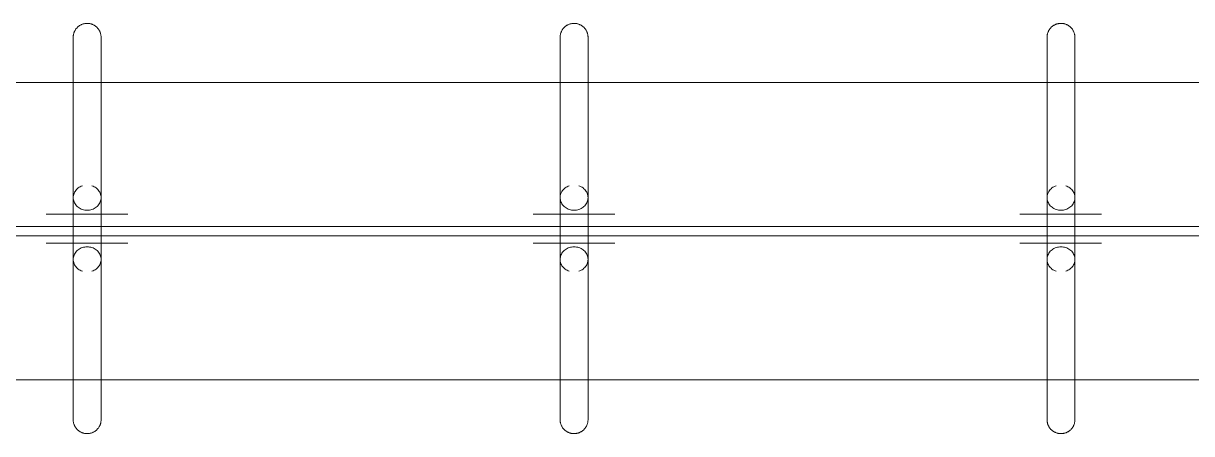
# Model space of a CAD drawing. Header units: inches. Extents: x -1569 to 1282, y -721 to 887.
# Drawn here: x -979.047 to -975.121, y 409.043 to 410.422 of the extents above; entities that cross this region are included whole.
import ezdxf

# ---------------------------------------------------------------- set-up
doc = ezdxf.new("R2010")
doc.units = ezdxf.units.IN
doc.header["$MEASUREMENT"] = 0
doc.layers.add('P-SANR-FIXT', color=6, linetype='Continuous', lineweight=13)

# ---------------------------------------------------------------- blocks, each defined once
blk = doc.blocks.new('Accessory_Shower_Bobrick_Vinyl-Shower-Curtain - 70 Wide-7268769-FIRST FLOOR POWER _ SIGNAL')
at = {"layer": 'P-SANR-FIXT', "lineweight": 9}
for p, q in [((-2.5009, 0.6081), (-2.5009, 0.1128)), ((-2.4071, 0.1128), (-2.4071, 0.6081)), ((-0.8645, 0.6081), (-0.8645, 0.1128)), ((-0.7708, 0.1128), (-0.7708, 0.6081)), ((0.7718, 0.6081), (0.7718, 0.1128)), ((0.8656, 0.1128), (0.8656, 0.6081)), ((-2.5918, 0.0575), (-2.3173, 0.0575)), ((-2.3173, 0.0575), (-2.5918, 0.0575)), ((-2.5258, 0.0575), (-2.3833, 0.0575)), ((-2.3833, 0.0575), (-2.5258, 0.0575)), ((-0.9554, 0.0575), (-0.6809, 0.0575)), ((-0.6809, 0.0575), (-0.9554, 0.0575)), ((-0.8894, 0.0575), (-0.7469, 0.0575)), ((-0.7469, 0.0575), (-0.8894, 0.0575)), ((0.6809, 0.0575), (0.9554, 0.0575)), ((0.9554, 0.0575), (0.6809, 0.0575)), ((0.7469, 0.0575), (0.8894, 0.0575)), ((0.8894, 0.0575), (0.7469, 0.0575)), ((-12, 0.0156), (12, 0.0156)), ((12, -0.0156), (-12, -0.0156)), ((-2.5918, -0.0402), (-2.3173, -0.0402)), ((-2.3173, -0.0402), (-2.5918, -0.0402)), ((-2.5258, -0.0402), (-2.3833, -0.0402)), ((-2.3833, -0.0402), (-2.5258, -0.0402)), ((-0.9554, -0.0402), (-0.6809, -0.0402)), ((-0.6809, -0.0402), (-0.9554, -0.0402)), ((-0.8894, -0.0402), (-0.7469, -0.0402)), ((-0.7469, -0.0402), (-0.8894, -0.0402)), ((0.6809, -0.0402), (0.9554, -0.0402)), ((0.9554, -0.0402), (0.6809, -0.0402)), ((0.7469, -0.0402), (0.8894, -0.0402)), ((0.8894, -0.0402), (0.7469, -0.0402)), ((-2.5009, -0.0947), (-2.5009, -0.59)), ((-2.4071, -0.59), (-2.4071, -0.0947)), ((-0.8645, -0.0947), (-0.8645, -0.59)), ((-0.7708, -0.59), (-0.7708, -0.0947)), ((0.7718, -0.0947), (0.7718, -0.59)), ((0.8656, -0.59), (0.8656, -0.0947))]:
    blk.add_line(p, q, dxfattribs=at)
at = {"layer": 'P-SANR-FIXT', "lineweight": 9, "flags": 128}
for points in [[(-2.5009, 0.6516), (-2.5008, 0.6535), (-2.5007, 0.6553), (-2.5005, 0.6572), (-2.5003, 0.659), (-2.4999, 0.6609), (-2.4995, 0.6627), (-2.4991, 0.6645), (-2.4985, 0.6663), (-2.4979, 0.6681), (-2.4972, 0.6698), (-2.4964, 0.6715), (-2.4956, 0.6732), (-2.4947, 0.6749), (-2.4937, 0.6765), (-2.4927, 0.678), (-2.4916, 0.6796), (-2.4905, 0.6811), (-2.4892, 0.6825), (-2.488, 0.6839), (-2.4867, 0.6852), (-2.4853, 0.6865), (-2.4839, 0.6877), (-2.4824, 0.6889), (-2.4809, 0.69), (-2.4793, 0.691), (-2.4777, 0.692), (-2.4761, 0.6929), (-2.4744, 0.6938), (-2.4727, 0.6946), (-2.471, 0.6953), (-2.4692, 0.6959), (-2.4674, 0.6965), (-2.4656, 0.697), (-2.4638, 0.6974), (-2.462, 0.6978), (-2.4601, 0.6981), (-2.4583, 0.6983), (-2.4564, 0.6984), (-2.4545, 0.6984), (-2.454, 0.6985)], [(-2.454, 0.6985), (-2.4521, 0.6984), (-2.4503, 0.6983), (-2.4484, 0.6981), (-2.4465, 0.6979), (-2.4447, 0.6975), (-2.4429, 0.6971), (-2.441, 0.6966), (-2.4393, 0.6961), (-2.4375, 0.6954), (-2.4357, 0.6948), (-2.434, 0.694), (-2.4324, 0.6932), (-2.4307, 0.6923), (-2.4291, 0.6913), (-2.4275, 0.6903), (-2.426, 0.6892), (-2.4245, 0.688), (-2.4231, 0.6868), (-2.4217, 0.6856), (-2.4204, 0.6842), (-2.4191, 0.6829), (-2.4179, 0.6814), (-2.4167, 0.68), (-2.4156, 0.6785), (-2.4146, 0.6769), (-2.4136, 0.6753), (-2.4127, 0.6737), (-2.4118, 0.672), (-2.411, 0.6703), (-2.4103, 0.6686), (-2.4097, 0.6668), (-2.4091, 0.665), (-2.4086, 0.6632), (-2.4082, 0.6614), (-2.4078, 0.6595), (-2.4075, 0.6577), (-2.4073, 0.6558), (-2.4072, 0.654), (-2.4071, 0.6521), (-2.4071, 0.6516)], [(-0.8645, 0.6516), (-0.8645, 0.6535), (-0.8644, 0.6553), (-0.8642, 0.6572), (-0.8639, 0.659), (-0.8636, 0.6609), (-0.8632, 0.6627), (-0.8627, 0.6645), (-0.8621, 0.6663), (-0.8615, 0.6681), (-0.8608, 0.6698), (-0.8601, 0.6715), (-0.8592, 0.6732), (-0.8583, 0.6749), (-0.8574, 0.6765), (-0.8563, 0.678), (-0.8552, 0.6796), (-0.8541, 0.6811), (-0.8529, 0.6825), (-0.8516, 0.6839), (-0.8503, 0.6852), (-0.8489, 0.6865), (-0.8475, 0.6877), (-0.846, 0.6889), (-0.8445, 0.69), (-0.843, 0.691), (-0.8414, 0.692), (-0.8397, 0.6929), (-0.8381, 0.6938), (-0.8364, 0.6946), (-0.8346, 0.6953), (-0.8329, 0.6959), (-0.8311, 0.6965), (-0.8293, 0.697), (-0.8274, 0.6974), (-0.8256, 0.6978), (-0.8238, 0.6981), (-0.8219, 0.6983), (-0.82, 0.6984), (-0.8181, 0.6984), (-0.8176, 0.6985)], [(-0.8176, 0.6985), (-0.8158, 0.6984), (-0.8139, 0.6983), (-0.812, 0.6981), (-0.8102, 0.6979), (-0.8083, 0.6975), (-0.8065, 0.6971), (-0.8047, 0.6966), (-0.8029, 0.6961), (-0.8011, 0.6954), (-0.7994, 0.6948), (-0.7977, 0.694), (-0.796, 0.6932), (-0.7943, 0.6923), (-0.7927, 0.6913), (-0.7912, 0.6903), (-0.7896, 0.6892), (-0.7882, 0.688), (-0.7867, 0.6868), (-0.7853, 0.6856), (-0.784, 0.6842), (-0.7827, 0.6829), (-0.7815, 0.6814), (-0.7803, 0.68), (-0.7792, 0.6785), (-0.7782, 0.6769), (-0.7772, 0.6753), (-0.7763, 0.6737), (-0.7754, 0.672), (-0.7747, 0.6703), (-0.774, 0.6686), (-0.7733, 0.6668), (-0.7727, 0.665), (-0.7722, 0.6632), (-0.7718, 0.6614), (-0.7714, 0.6595), (-0.7712, 0.6577), (-0.771, 0.6558), (-0.7708, 0.654), (-0.7708, 0.6521), (-0.7708, 0.6516)], [(0.7718, 0.6516), (0.7719, 0.6535), (0.772, 0.6553), (0.7722, 0.6572), (0.7724, 0.659), (0.7728, 0.6609), (0.7732, 0.6627), (0.7737, 0.6645), (0.7742, 0.6663), (0.7749, 0.6681), (0.7755, 0.6698), (0.7763, 0.6715), (0.7771, 0.6732), (0.778, 0.6749), (0.779, 0.6765), (0.78, 0.678), (0.7811, 0.6796), (0.7823, 0.6811), (0.7835, 0.6825), (0.7847, 0.6839), (0.7861, 0.6852), (0.7874, 0.6865), (0.7889, 0.6877), (0.7903, 0.6889), (0.7918, 0.69), (0.7934, 0.691), (0.795, 0.692), (0.7966, 0.6929), (0.7983, 0.6938), (0.8, 0.6946), (0.8017, 0.6953), (0.8035, 0.6959), (0.8053, 0.6965), (0.8071, 0.697), (0.8089, 0.6974), (0.8108, 0.6978), (0.8126, 0.6981), (0.8145, 0.6983), (0.8163, 0.6984), (0.8182, 0.6984), (0.8187, 0.6985)], [(0.8187, 0.6985), (0.8206, 0.6984), (0.8225, 0.6983), (0.8243, 0.6981), (0.8262, 0.6979), (0.828, 0.6975), (0.8299, 0.6971), (0.8317, 0.6966), (0.8335, 0.6961), (0.8352, 0.6954), (0.837, 0.6948), (0.8387, 0.694), (0.8404, 0.6932), (0.842, 0.6923), (0.8436, 0.6913), (0.8452, 0.6903), (0.8467, 0.6892), (0.8482, 0.688), (0.8496, 0.6868), (0.851, 0.6856), (0.8523, 0.6842), (0.8536, 0.6829), (0.8549, 0.6814), (0.856, 0.68), (0.8571, 0.6785), (0.8582, 0.6769), (0.8591, 0.6753), (0.8601, 0.6737), (0.8609, 0.672), (0.8617, 0.6703), (0.8624, 0.6686), (0.8631, 0.6668), (0.8636, 0.665), (0.8641, 0.6632), (0.8646, 0.6614), (0.8649, 0.6595), (0.8652, 0.6577), (0.8654, 0.6558), (0.8655, 0.654), (0.8656, 0.6521), (0.8656, 0.6516)], [(-2.5009, 0.6516), (-2.5009, 0.6511), (-2.5009, 0.6495), (-2.5009, 0.647), (-2.5009, 0.6434), (-2.5009, 0.6388), (-2.5009, 0.6332), (-2.5009, 0.6266), (-2.5009, 0.619), (-2.5009, 0.6104), (-2.5009, 0.6009), (-2.5009, 0.5904), (-2.5009, 0.579), (-2.5009, 0.5666), (-2.5009, 0.5534), (-2.5009, 0.5393), (-2.5009, 0.5244), (-2.5009, 0.5087), (-2.5009, 0.4921), (-2.5009, 0.4748), (-2.5009, 0.4567), (-2.5009, 0.4379), (-2.5009, 0.4184), (-2.5009, 0.3983), (-2.5009, 0.3775), (-2.5009, 0.3562), (-2.5009, 0.3343), (-2.5009, 0.3119), (-2.5009, 0.289), (-2.5009, 0.2656), (-2.5009, 0.2419), (-2.5009, 0.2177), (-2.5009, 0.1933), (-2.5009, 0.1685), (-2.5009, 0.1435), (-2.5009, 0.1182), (-2.5009, 0.0928), (-2.5009, 0.0673), (-2.5009, 0.0417), (-2.5009, 0.016), (-2.5009, -0.0097), (-2.5009, -0.0354), (-2.5009, -0.061), (-2.5009, -0.0865), (-2.5009, -0.1118), (-2.5009, -0.1369), (-2.5009, -0.1619), (-2.5009, -0.1865), (-2.5009, -0.2108), (-2.5009, -0.2348), (-2.5009, -0.2584), (-2.5009, -0.2815), (-2.5009, -0.3042), (-2.5009, -0.3264), (-2.5009, -0.348), (-2.5009, -0.3691), (-2.5009, -0.3896), (-2.5009, -0.4094), (-2.5009, -0.4286), (-2.5009, -0.447), (-2.5009, -0.4648), (-2.5009, -0.4817), (-2.5009, -0.4979), (-2.5009, -0.5133), (-2.5009, -0.5279), (-2.5009, -0.5415), (-2.5009, -0.5544), (-2.5009, -0.5663), (-2.5009, -0.5772), (-2.5009, -0.5873), (-2.5009, -0.5964), (-2.5009, -0.6045), (-2.5009, -0.6116), (-2.5009, -0.6178), (-2.5009, -0.6229), (-2.5009, -0.6271), (-2.5009, -0.6302), (-2.5009, -0.6323), (-2.5009, -0.6334), (-2.5009, -0.6335)], [(-2.5009, 0.6081), (-2.5009, 0.6169), (-2.5009, 0.6248), (-2.5009, 0.6316), (-2.5009, 0.6375), (-2.5009, 0.6423), (-2.5009, 0.6462), (-2.5009, 0.649), (-2.5009, 0.6508), (-2.5009, 0.6515)], [(-2.4071, -0.6335), (-2.4071, -0.633), (-2.4071, -0.6314), (-2.4071, -0.6289), (-2.4071, -0.6253), (-2.4071, -0.6207), (-2.4071, -0.6151), (-2.4071, -0.6085), (-2.4071, -0.6009), (-2.4071, -0.5923), (-2.4071, -0.5828), (-2.4071, -0.5723), (-2.4071, -0.5609), (-2.4071, -0.5486), (-2.4071, -0.5354), (-2.4071, -0.5213), (-2.4071, -0.5063), (-2.4071, -0.4906), (-2.4071, -0.474), (-2.4071, -0.4567), (-2.4071, -0.4386), (-2.4071, -0.4198), (-2.4071, -0.4004), (-2.4071, -0.3802), (-2.4071, -0.3595), (-2.4071, -0.3381), (-2.4071, -0.3162), (-2.4071, -0.2938), (-2.4071, -0.2709), (-2.4071, -0.2476), (-2.4071, -0.2238), (-2.4071, -0.1997), (-2.4071, -0.1752), (-2.4071, -0.1504), (-2.4071, -0.1254), (-2.4071, -0.1002), (-2.4071, -0.0748), (-2.4071, -0.0492), (-2.4071, -0.0236), (-2.4071, 0.0021), (-2.4071, 0.0278), (-2.4071, 0.0535), (-2.4071, 0.0791), (-2.4071, 0.1046), (-2.4071, 0.1299), (-2.4071, 0.155), (-2.4071, 0.1799), (-2.4071, 0.2046), (-2.4071, 0.2289), (-2.4071, 0.2529), (-2.4071, 0.2764), (-2.4071, 0.2996), (-2.4071, 0.3223), (-2.4071, 0.3444), (-2.4071, 0.3661), (-2.4071, 0.3872), (-2.4071, 0.4076), (-2.4071, 0.4275), (-2.4071, 0.4466), (-2.4071, 0.4651), (-2.4071, 0.4828), (-2.4071, 0.4998), (-2.4071, 0.516), (-2.4071, 0.5314), (-2.4071, 0.5459), (-2.4071, 0.5596), (-2.4071, 0.5724), (-2.4071, 0.5843), (-2.4071, 0.5953), (-2.4071, 0.6054), (-2.4071, 0.6145), (-2.4071, 0.6226), (-2.4071, 0.6297), (-2.4071, 0.6359), (-2.4071, 0.641), (-2.4071, 0.6451), (-2.4071, 0.6483), (-2.4071, 0.6504), (-2.4071, 0.6514), (-2.4071, 0.6516)], [(-2.4071, 0.6516), (-2.4071, 0.6511), (-2.4071, 0.6495), (-2.4071, 0.647), (-2.4071, 0.6434), (-2.4071, 0.6388), (-2.4071, 0.6332), (-2.4071, 0.6266), (-2.4071, 0.619), (-2.4071, 0.6104), (-2.4071, 0.6081)], [(-0.8645, 0.6516), (-0.8645, 0.6511), (-0.8645, 0.6495), (-0.8645, 0.647), (-0.8645, 0.6434), (-0.8645, 0.6388), (-0.8645, 0.6332), (-0.8645, 0.6266), (-0.8645, 0.619), (-0.8645, 0.6104), (-0.8645, 0.6009), (-0.8645, 0.5904), (-0.8645, 0.579), (-0.8645, 0.5666), (-0.8645, 0.5534), (-0.8645, 0.5393), (-0.8645, 0.5244), (-0.8645, 0.5087), (-0.8645, 0.4921), (-0.8645, 0.4748), (-0.8645, 0.4567), (-0.8645, 0.4379), (-0.8645, 0.4184), (-0.8645, 0.3983), (-0.8645, 0.3775), (-0.8645, 0.3562), (-0.8645, 0.3343), (-0.8645, 0.3119), (-0.8645, 0.289), (-0.8645, 0.2656), (-0.8645, 0.2419), (-0.8645, 0.2177), (-0.8645, 0.1933), (-0.8645, 0.1685), (-0.8645, 0.1435), (-0.8645, 0.1182), (-0.8645, 0.0928), (-0.8645, 0.0673), (-0.8645, 0.0417), (-0.8645, 0.016), (-0.8645, -0.0097), (-0.8645, -0.0354), (-0.8645, -0.061), (-0.8645, -0.0865), (-0.8645, -0.1118), (-0.8645, -0.1369), (-0.8645, -0.1619), (-0.8645, -0.1865), (-0.8645, -0.2108), (-0.8645, -0.2348), (-0.8645, -0.2584), (-0.8645, -0.2815), (-0.8645, -0.3042), (-0.8645, -0.3264), (-0.8645, -0.348), (-0.8645, -0.3691), (-0.8645, -0.3896), (-0.8645, -0.4094), (-0.8645, -0.4286), (-0.8645, -0.447), (-0.8645, -0.4648), (-0.8645, -0.4817), (-0.8645, -0.4979), (-0.8645, -0.5133), (-0.8645, -0.5279), (-0.8645, -0.5415), (-0.8645, -0.5544), (-0.8645, -0.5663), (-0.8645, -0.5772), (-0.8645, -0.5873), (-0.8645, -0.5964), (-0.8645, -0.6045), (-0.8645, -0.6116), (-0.8645, -0.6178), (-0.8645, -0.6229), (-0.8645, -0.6271), (-0.8645, -0.6302), (-0.8645, -0.6323), (-0.8645, -0.6334), (-0.8645, -0.6335)], [(-0.8645, 0.6081), (-0.8645, 0.6169), (-0.8645, 0.6248), (-0.8645, 0.6316), (-0.8645, 0.6375), (-0.8645, 0.6423), (-0.8645, 0.6462), (-0.8645, 0.649), (-0.8645, 0.6508), (-0.8645, 0.6515)], [(-0.7708, -0.6335), (-0.7708, -0.633), (-0.7708, -0.6314), (-0.7708, -0.6289), (-0.7708, -0.6253), (-0.7708, -0.6207), (-0.7708, -0.6151), (-0.7708, -0.6085), (-0.7708, -0.6009), (-0.7708, -0.5923), (-0.7708, -0.5828), (-0.7708, -0.5723), (-0.7708, -0.5609), (-0.7708, -0.5486), (-0.7708, -0.5354), (-0.7708, -0.5213), (-0.7708, -0.5063), (-0.7708, -0.4906), (-0.7708, -0.474), (-0.7708, -0.4567), (-0.7708, -0.4386), (-0.7708, -0.4198), (-0.7708, -0.4004), (-0.7708, -0.3802), (-0.7708, -0.3595), (-0.7708, -0.3381), (-0.7708, -0.3162), (-0.7708, -0.2938), (-0.7708, -0.2709), (-0.7708, -0.2476), (-0.7708, -0.2238), (-0.7708, -0.1997), (-0.7708, -0.1752), (-0.7708, -0.1504), (-0.7708, -0.1254), (-0.7708, -0.1002), (-0.7708, -0.0748), (-0.7708, -0.0492), (-0.7708, -0.0236), (-0.7708, 0.0021), (-0.7708, 0.0278), (-0.7708, 0.0535), (-0.7708, 0.0791), (-0.7708, 0.1046), (-0.7708, 0.1299), (-0.7708, 0.155), (-0.7708, 0.1799), (-0.7708, 0.2046), (-0.7708, 0.2289), (-0.7708, 0.2529), (-0.7708, 0.2764), (-0.7708, 0.2996), (-0.7708, 0.3223), (-0.7708, 0.3444), (-0.7708, 0.3661), (-0.7708, 0.3872), (-0.7708, 0.4076), (-0.7708, 0.4275), (-0.7708, 0.4466), (-0.7708, 0.4651), (-0.7708, 0.4828), (-0.7708, 0.4998), (-0.7708, 0.516), (-0.7708, 0.5314), (-0.7708, 0.5459), (-0.7708, 0.5596), (-0.7708, 0.5724), (-0.7708, 0.5843), (-0.7708, 0.5953), (-0.7708, 0.6054), (-0.7708, 0.6145), (-0.7708, 0.6226), (-0.7708, 0.6297), (-0.7708, 0.6359), (-0.7708, 0.641), (-0.7708, 0.6451), (-0.7708, 0.6483), (-0.7708, 0.6504), (-0.7708, 0.6514), (-0.7708, 0.6516)], [(-0.7708, 0.6516), (-0.7708, 0.6511), (-0.7708, 0.6495), (-0.7708, 0.647), (-0.7708, 0.6434), (-0.7708, 0.6388), (-0.7708, 0.6332), (-0.7708, 0.6266), (-0.7708, 0.619), (-0.7708, 0.6104), (-0.7708, 0.6081)], [(0.7718, 0.6516), (0.7718, 0.6511), (0.7718, 0.6495), (0.7718, 0.647), (0.7718, 0.6434), (0.7718, 0.6388), (0.7718, 0.6332), (0.7718, 0.6266), (0.7718, 0.619), (0.7718, 0.6104), (0.7718, 0.6009), (0.7718, 0.5904), (0.7718, 0.579), (0.7718, 0.5666), (0.7718, 0.5534), (0.7718, 0.5393), (0.7718, 0.5244), (0.7718, 0.5087), (0.7718, 0.4921), (0.7718, 0.4748), (0.7718, 0.4567), (0.7718, 0.4379), (0.7718, 0.4184), (0.7718, 0.3983), (0.7718, 0.3775), (0.7718, 0.3562), (0.7718, 0.3343), (0.7718, 0.3119), (0.7718, 0.289), (0.7718, 0.2656), (0.7718, 0.2419), (0.7718, 0.2177), (0.7718, 0.1933), (0.7718, 0.1685), (0.7718, 0.1435), (0.7718, 0.1182), (0.7718, 0.0928), (0.7718, 0.0673), (0.7718, 0.0417), (0.7718, 0.016), (0.7718, -0.0097), (0.7718, -0.0354), (0.7718, -0.061), (0.7718, -0.0865), (0.7718, -0.1118), (0.7718, -0.1369), (0.7718, -0.1619), (0.7718, -0.1865), (0.7718, -0.2108), (0.7718, -0.2348), (0.7718, -0.2584), (0.7718, -0.2815), (0.7718, -0.3042), (0.7718, -0.3264), (0.7718, -0.348), (0.7718, -0.3691), (0.7718, -0.3896), (0.7718, -0.4094), (0.7718, -0.4286), (0.7718, -0.447), (0.7718, -0.4648), (0.7718, -0.4817), (0.7718, -0.4979), (0.7718, -0.5133), (0.7718, -0.5279), (0.7718, -0.5415), (0.7718, -0.5544), (0.7718, -0.5663), (0.7718, -0.5772), (0.7718, -0.5873), (0.7718, -0.5964), (0.7718, -0.6045), (0.7718, -0.6116), (0.7718, -0.6178), (0.7718, -0.6229), (0.7718, -0.6271), (0.7718, -0.6302), (0.7718, -0.6323), (0.7718, -0.6334), (0.7718, -0.6335)], [(0.7718, 0.6081), (0.7718, 0.6169), (0.7718, 0.6248), (0.7718, 0.6316), (0.7718, 0.6375), (0.7718, 0.6423), (0.7718, 0.6462), (0.7718, 0.649), (0.7718, 0.6508), (0.7718, 0.6515)], [(0.8656, -0.6335), (0.8656, -0.633), (0.8656, -0.6314), (0.8656, -0.6289), (0.8656, -0.6253), (0.8656, -0.6207), (0.8656, -0.6151), (0.8656, -0.6085), (0.8656, -0.6009), (0.8656, -0.5923), (0.8656, -0.5828), (0.8656, -0.5723), (0.8656, -0.5609), (0.8656, -0.5486), (0.8656, -0.5354), (0.8656, -0.5213), (0.8656, -0.5063), (0.8656, -0.4906), (0.8656, -0.474), (0.8656, -0.4567), (0.8656, -0.4386), (0.8656, -0.4198), (0.8656, -0.4004), (0.8656, -0.3802), (0.8656, -0.3595), (0.8656, -0.3381), (0.8656, -0.3162), (0.8656, -0.2938), (0.8656, -0.2709), (0.8656, -0.2476), (0.8656, -0.2238), (0.8656, -0.1997), (0.8656, -0.1752), (0.8656, -0.1504), (0.8656, -0.1254), (0.8656, -0.1002), (0.8656, -0.0748), (0.8656, -0.0492), (0.8656, -0.0236), (0.8656, 0.0021), (0.8656, 0.0278), (0.8656, 0.0535), (0.8656, 0.0791), (0.8656, 0.1046), (0.8656, 0.1299), (0.8656, 0.155), (0.8656, 0.1799), (0.8656, 0.2046), (0.8656, 0.2289), (0.8656, 0.2529), (0.8656, 0.2764), (0.8656, 0.2996), (0.8656, 0.3223), (0.8656, 0.3444), (0.8656, 0.3661), (0.8656, 0.3872), (0.8656, 0.4076), (0.8656, 0.4275), (0.8656, 0.4466), (0.8656, 0.4651), (0.8656, 0.4828), (0.8656, 0.4998), (0.8656, 0.516), (0.8656, 0.5314), (0.8656, 0.5459), (0.8656, 0.5596), (0.8656, 0.5724), (0.8656, 0.5843), (0.8656, 0.5953), (0.8656, 0.6054), (0.8656, 0.6145), (0.8656, 0.6226), (0.8656, 0.6297), (0.8656, 0.6359), (0.8656, 0.641), (0.8656, 0.6451), (0.8656, 0.6483), (0.8656, 0.6504), (0.8656, 0.6514), (0.8656, 0.6516)], [(0.8656, 0.6516), (0.8656, 0.6511), (0.8656, 0.6495), (0.8656, 0.647), (0.8656, 0.6434), (0.8656, 0.6388), (0.8656, 0.6332), (0.8656, 0.6266), (0.8656, 0.619), (0.8656, 0.6104), (0.8656, 0.6081)], [(-2.5009, 0.0133), (-2.5009, 0.0181), (-2.5009, 0.0229), (-2.5009, 0.0276), (-2.5009, 0.0324), (-2.5009, 0.0371), (-2.5009, 0.0417), (-2.5009, 0.0463), (-2.5009, 0.0508), (-2.5009, 0.0553), (-2.5009, 0.0597), (-2.5009, 0.064), (-2.5009, 0.0682), (-2.5009, 0.0723), (-2.5009, 0.0764), (-2.5009, 0.0803), (-2.5009, 0.0841), (-2.5009, 0.0878), (-2.5009, 0.0913), (-2.5009, 0.0948), (-2.5009, 0.0981), (-2.5009, 0.1012), (-2.5009, 0.1042), (-2.5009, 0.1071), (-2.5009, 0.1097), (-2.5009, 0.1123), (-2.5009, 0.1128)], [(-2.4071, 0.1128), (-2.4071, 0.1103), (-2.4071, 0.1076), (-2.4071, 0.1048), (-2.4071, 0.1019), (-2.4071, 0.0987), (-2.4071, 0.0955), (-2.4071, 0.0921), (-2.4071, 0.0886), (-2.4071, 0.0849), (-2.4071, 0.0811), (-2.4071, 0.0772), (-2.4071, 0.0732), (-2.4071, 0.0691), (-2.4071, 0.0649), (-2.4071, 0.0606), (-2.4071, 0.0562), (-2.4071, 0.0518), (-2.4071, 0.0473), (-2.4071, 0.0427), (-2.4071, 0.0381), (-2.4071, 0.0334), (-2.4071, 0.0287), (-2.4071, 0.0239), (-2.4071, 0.0191), (-2.4071, 0.0144)], [(-0.8645, 0.0133), (-0.8645, 0.0181), (-0.8645, 0.0229), (-0.8645, 0.0276), (-0.8645, 0.0324), (-0.8645, 0.0371), (-0.8645, 0.0417), (-0.8645, 0.0463), (-0.8645, 0.0508), (-0.8645, 0.0553), (-0.8645, 0.0597), (-0.8645, 0.064), (-0.8645, 0.0682), (-0.8645, 0.0723), (-0.8645, 0.0764), (-0.8645, 0.0803), (-0.8645, 0.0841), (-0.8645, 0.0878), (-0.8645, 0.0913), (-0.8645, 0.0948), (-0.8645, 0.0981), (-0.8645, 0.1012), (-0.8645, 0.1042), (-0.8645, 0.1071), (-0.8645, 0.1097), (-0.8645, 0.1123), (-0.8645, 0.1128)], [(-0.7708, 0.1128), (-0.7708, 0.1103), (-0.7708, 0.1076), (-0.7708, 0.1048), (-0.7708, 0.1019), (-0.7708, 0.0987), (-0.7708, 0.0955), (-0.7708, 0.0921), (-0.7708, 0.0886), (-0.7708, 0.0849), (-0.7708, 0.0811), (-0.7708, 0.0772), (-0.7708, 0.0732), (-0.7708, 0.0691), (-0.7708, 0.0649), (-0.7708, 0.0606), (-0.7708, 0.0562), (-0.7708, 0.0518), (-0.7708, 0.0473), (-0.7708, 0.0427), (-0.7708, 0.0381), (-0.7708, 0.0334), (-0.7708, 0.0287), (-0.7708, 0.0239), (-0.7708, 0.0191), (-0.7708, 0.0144)], [(0.7718, 0.0133), (0.7718, 0.0181), (0.7718, 0.0229), (0.7718, 0.0276), (0.7718, 0.0324), (0.7718, 0.0371), (0.7718, 0.0417), (0.7718, 0.0463), (0.7718, 0.0508), (0.7718, 0.0553), (0.7718, 0.0597), (0.7718, 0.064), (0.7718, 0.0682), (0.7718, 0.0723), (0.7718, 0.0764), (0.7718, 0.0803), (0.7718, 0.0841), (0.7718, 0.0878), (0.7718, 0.0913), (0.7718, 0.0948), (0.7718, 0.0981), (0.7718, 0.1012), (0.7718, 0.1042), (0.7718, 0.1071), (0.7718, 0.1097), (0.7718, 0.1123), (0.7718, 0.1128)], [(0.8656, 0.1128), (0.8656, 0.1103), (0.8656, 0.1076), (0.8656, 0.1048), (0.8656, 0.1019), (0.8656, 0.0987), (0.8656, 0.0955), (0.8656, 0.0921), (0.8656, 0.0886), (0.8656, 0.0849), (0.8656, 0.0811), (0.8656, 0.0772), (0.8656, 0.0732), (0.8656, 0.0691), (0.8656, 0.0649), (0.8656, 0.0606), (0.8656, 0.0562), (0.8656, 0.0518), (0.8656, 0.0473), (0.8656, 0.0427), (0.8656, 0.0381), (0.8656, 0.0334), (0.8656, 0.0287), (0.8656, 0.0239), (0.8656, 0.0191), (0.8656, 0.0144)], [(-2.5009, -0.0947), (-2.5009, -0.0922), (-2.5009, -0.0896), (-2.5009, -0.0868), (-2.5009, -0.0838), (-2.5009, -0.0807), (-2.5009, -0.0774), (-2.5009, -0.074), (-2.5009, -0.0705), (-2.5009, -0.0668), (-2.5009, -0.063), (-2.5009, -0.0592), (-2.5009, -0.0551), (-2.5009, -0.051), (-2.5009, -0.0468), (-2.5009, -0.0425), (-2.5009, -0.0382), (-2.5009, -0.0337), (-2.5009, -0.0292), (-2.5009, -0.0246), (-2.5009, -0.02), (-2.5009, -0.0153)], [(-2.4071, -0.0143), (-2.4071, -0.019), (-2.4071, -0.0236), (-2.4071, -0.0282), (-2.4071, -0.0328), (-2.4071, -0.0372), (-2.4071, -0.0416), (-2.4071, -0.0459), (-2.4071, -0.0501), (-2.4071, -0.0543), (-2.4071, -0.0583), (-2.4071, -0.0622), (-2.4071, -0.066), (-2.4071, -0.0697), (-2.4071, -0.0733), (-2.4071, -0.0767), (-2.4071, -0.08), (-2.4071, -0.0831), (-2.4071, -0.0861), (-2.4071, -0.089), (-2.4071, -0.0917), (-2.4071, -0.0942), (-2.4071, -0.0947)], [(-0.8645, -0.0947), (-0.8645, -0.0922), (-0.8645, -0.0896), (-0.8645, -0.0868), (-0.8645, -0.0838), (-0.8645, -0.0807), (-0.8645, -0.0774), (-0.8645, -0.074), (-0.8645, -0.0705), (-0.8645, -0.0668), (-0.8645, -0.063), (-0.8645, -0.0592), (-0.8645, -0.0551), (-0.8645, -0.051), (-0.8645, -0.0468), (-0.8645, -0.0425), (-0.8645, -0.0382), (-0.8645, -0.0337), (-0.8645, -0.0292), (-0.8645, -0.0246), (-0.8645, -0.02), (-0.8645, -0.0153)], [(-0.7708, -0.0143), (-0.7708, -0.019), (-0.7708, -0.0236), (-0.7708, -0.0282), (-0.7708, -0.0328), (-0.7708, -0.0372), (-0.7708, -0.0416), (-0.7708, -0.0459), (-0.7708, -0.0501), (-0.7708, -0.0543), (-0.7708, -0.0583), (-0.7708, -0.0622), (-0.7708, -0.066), (-0.7708, -0.0697), (-0.7708, -0.0733), (-0.7708, -0.0767), (-0.7708, -0.08), (-0.7708, -0.0831), (-0.7708, -0.0861), (-0.7708, -0.089), (-0.7708, -0.0917), (-0.7708, -0.0942), (-0.7708, -0.0947)], [(0.7718, -0.0947), (0.7718, -0.0922), (0.7718, -0.0896), (0.7718, -0.0868), (0.7718, -0.0838), (0.7718, -0.0807), (0.7718, -0.0774), (0.7718, -0.074), (0.7718, -0.0705), (0.7718, -0.0668), (0.7718, -0.063), (0.7718, -0.0592), (0.7718, -0.0551), (0.7718, -0.051), (0.7718, -0.0468), (0.7718, -0.0425), (0.7718, -0.0382), (0.7718, -0.0337), (0.7718, -0.0292), (0.7718, -0.0246), (0.7718, -0.02), (0.7718, -0.0153)], [(0.8656, -0.0143), (0.8656, -0.019), (0.8656, -0.0236), (0.8656, -0.0282), (0.8656, -0.0328), (0.8656, -0.0372), (0.8656, -0.0416), (0.8656, -0.0459), (0.8656, -0.0501), (0.8656, -0.0543), (0.8656, -0.0583), (0.8656, -0.0622), (0.8656, -0.066), (0.8656, -0.0697), (0.8656, -0.0733), (0.8656, -0.0767), (0.8656, -0.08), (0.8656, -0.0831), (0.8656, -0.0861), (0.8656, -0.089), (0.8656, -0.0917), (0.8656, -0.0942), (0.8656, -0.0947)], [(-2.5009, -0.6335), (-2.5009, -0.633), (-2.5009, -0.6314), (-2.5009, -0.6289), (-2.5009, -0.6253), (-2.5009, -0.6207), (-2.5009, -0.6151), (-2.5009, -0.6085), (-2.5009, -0.6009), (-2.5009, -0.5923), (-2.5009, -0.59)], [(-2.4071, -0.59), (-2.4071, -0.5988), (-2.4071, -0.6067), (-2.4071, -0.6135), (-2.4071, -0.6194), (-2.4071, -0.6242), (-2.4071, -0.6281), (-2.4071, -0.6309), (-2.4071, -0.6327), (-2.4071, -0.6335)], [(-0.8645, -0.6335), (-0.8645, -0.633), (-0.8645, -0.6314), (-0.8645, -0.6289), (-0.8645, -0.6253), (-0.8645, -0.6207), (-0.8645, -0.6151), (-0.8645, -0.6085), (-0.8645, -0.6009), (-0.8645, -0.5923), (-0.8645, -0.59)], [(-0.7708, -0.59), (-0.7708, -0.5988), (-0.7708, -0.6067), (-0.7708, -0.6135), (-0.7708, -0.6194), (-0.7708, -0.6242), (-0.7708, -0.6281), (-0.7708, -0.6309), (-0.7708, -0.6327), (-0.7708, -0.6335)], [(0.7718, -0.6335), (0.7718, -0.633), (0.7718, -0.6314), (0.7718, -0.6289), (0.7718, -0.6253), (0.7718, -0.6207), (0.7718, -0.6151), (0.7718, -0.6085), (0.7718, -0.6009), (0.7718, -0.5923), (0.7718, -0.59)], [(0.8656, -0.59), (0.8656, -0.5988), (0.8656, -0.6067), (0.8656, -0.6135), (0.8656, -0.6194), (0.8656, -0.6242), (0.8656, -0.6281), (0.8656, -0.6309), (0.8656, -0.6327), (0.8656, -0.6335)], [(-2.454, -0.6804), (-2.4559, -0.6803), (-2.4577, -0.6802), (-2.4596, -0.68), (-2.4615, -0.6798), (-2.4633, -0.6794), (-2.4651, -0.679), (-2.467, -0.6786), (-2.4687, -0.678), (-2.4705, -0.6774), (-2.4723, -0.6767), (-2.474, -0.6759), (-2.4756, -0.6751), (-2.4773, -0.6742), (-2.4789, -0.6732), (-2.4805, -0.6722), (-2.482, -0.6711), (-2.4835, -0.67), (-2.4849, -0.6687), (-2.4863, -0.6675), (-2.4876, -0.6662), (-2.4889, -0.6648), (-2.4901, -0.6634), (-2.4913, -0.6619), (-2.4924, -0.6604), (-2.4934, -0.6588), (-2.4944, -0.6572), (-2.4953, -0.6556), (-2.4962, -0.6539), (-2.497, -0.6522), (-2.4977, -0.6505), (-2.4983, -0.6487), (-2.4989, -0.6469), (-2.4994, -0.6451), (-2.4998, -0.6433), (-2.5002, -0.6415), (-2.5005, -0.6396), (-2.5007, -0.6378), (-2.5008, -0.6359), (-2.5009, -0.634), (-2.5009, -0.6335)], [(-2.4071, -0.6335), (-2.4072, -0.6354), (-2.4073, -0.6372), (-2.4075, -0.6391), (-2.4077, -0.641), (-2.4081, -0.6428), (-2.4085, -0.6446), (-2.409, -0.6465), (-2.4095, -0.6482), (-2.4101, -0.65), (-2.4108, -0.6518), (-2.4116, -0.6535), (-2.4124, -0.6551), (-2.4133, -0.6568), (-2.4143, -0.6584), (-2.4153, -0.66), (-2.4164, -0.6615), (-2.4176, -0.663), (-2.4188, -0.6644), (-2.42, -0.6658), (-2.4213, -0.6671), (-2.4227, -0.6684), (-2.4241, -0.6696), (-2.4256, -0.6708), (-2.4271, -0.6719), (-2.4287, -0.6729), (-2.4303, -0.6739), (-2.4319, -0.6748), (-2.4336, -0.6757), (-2.4353, -0.6765), (-2.437, -0.6772), (-2.4388, -0.6778), (-2.4406, -0.6784), (-2.4424, -0.6789), (-2.4442, -0.6793), (-2.446, -0.6797), (-2.4479, -0.68), (-2.4498, -0.6802), (-2.4516, -0.6803), (-2.4535, -0.6804), (-2.454, -0.6804)], [(-0.8176, -0.6804), (-0.8195, -0.6803), (-0.8214, -0.6802), (-0.8233, -0.68), (-0.8251, -0.6798), (-0.827, -0.6794), (-0.8288, -0.679), (-0.8306, -0.6786), (-0.8324, -0.678), (-0.8342, -0.6774), (-0.8359, -0.6767), (-0.8376, -0.6759), (-0.8393, -0.6751), (-0.8409, -0.6742), (-0.8425, -0.6732), (-0.8441, -0.6722), (-0.8456, -0.6711), (-0.8471, -0.67), (-0.8485, -0.6687), (-0.8499, -0.6675), (-0.8513, -0.6662), (-0.8525, -0.6648), (-0.8538, -0.6634), (-0.8549, -0.6619), (-0.856, -0.6604), (-0.8571, -0.6588), (-0.8581, -0.6572), (-0.859, -0.6556), (-0.8598, -0.6539), (-0.8606, -0.6522), (-0.8613, -0.6505), (-0.862, -0.6487), (-0.8625, -0.6469), (-0.863, -0.6451), (-0.8635, -0.6433), (-0.8638, -0.6415), (-0.8641, -0.6396), (-0.8643, -0.6378), (-0.8645, -0.6359), (-0.8645, -0.634), (-0.8645, -0.6335)], [(-0.7708, -0.6335), (-0.7708, -0.6354), (-0.7709, -0.6372), (-0.7711, -0.6391), (-0.7714, -0.641), (-0.7717, -0.6428), (-0.7721, -0.6446), (-0.7726, -0.6465), (-0.7731, -0.6482), (-0.7738, -0.65), (-0.7745, -0.6518), (-0.7752, -0.6535), (-0.7761, -0.6551), (-0.777, -0.6568), (-0.7779, -0.6584), (-0.779, -0.66), (-0.78, -0.6615), (-0.7812, -0.663), (-0.7824, -0.6644), (-0.7837, -0.6658), (-0.785, -0.6671), (-0.7864, -0.6684), (-0.7878, -0.6696), (-0.7892, -0.6708), (-0.7908, -0.6719), (-0.7923, -0.6729), (-0.7939, -0.6739), (-0.7955, -0.6748), (-0.7972, -0.6757), (-0.7989, -0.6765), (-0.8007, -0.6772), (-0.8024, -0.6778), (-0.8042, -0.6784), (-0.806, -0.6789), (-0.8078, -0.6793), (-0.8097, -0.6797), (-0.8115, -0.68), (-0.8134, -0.6802), (-0.8153, -0.6803), (-0.8171, -0.6804), (-0.8176, -0.6804)], [(0.8187, -0.6804), (0.8168, -0.6803), (0.815, -0.6802), (0.8131, -0.68), (0.8113, -0.6798), (0.8094, -0.6794), (0.8076, -0.679), (0.8058, -0.6786), (0.804, -0.678), (0.8022, -0.6774), (0.8005, -0.6767), (0.7988, -0.6759), (0.7971, -0.6751), (0.7954, -0.6742), (0.7938, -0.6732), (0.7923, -0.6722), (0.7907, -0.6711), (0.7892, -0.67), (0.7878, -0.6687), (0.7864, -0.6675), (0.7851, -0.6662), (0.7838, -0.6648), (0.7826, -0.6634), (0.7814, -0.6619), (0.7803, -0.6604), (0.7793, -0.6588), (0.7783, -0.6572), (0.7774, -0.6556), (0.7765, -0.6539), (0.7757, -0.6522), (0.775, -0.6505), (0.7744, -0.6487), (0.7738, -0.6469), (0.7733, -0.6451), (0.7729, -0.6433), (0.7725, -0.6415), (0.7722, -0.6396), (0.772, -0.6378), (0.7719, -0.6359), (0.7719, -0.634), (0.7718, -0.6335)], [(0.8656, -0.6335), (0.8656, -0.6354), (0.8654, -0.6372), (0.8653, -0.6391), (0.865, -0.641), (0.8647, -0.6428), (0.8643, -0.6446), (0.8638, -0.6465), (0.8632, -0.6482), (0.8626, -0.65), (0.8619, -0.6518), (0.8611, -0.6535), (0.8603, -0.6551), (0.8594, -0.6568), (0.8584, -0.6584), (0.8574, -0.66), (0.8563, -0.6615), (0.8552, -0.663), (0.854, -0.6644), (0.8527, -0.6658), (0.8514, -0.6671), (0.85, -0.6684), (0.8486, -0.6696), (0.8471, -0.6708), (0.8456, -0.6719), (0.8441, -0.6729), (0.8425, -0.6739), (0.8408, -0.6748), (0.8391, -0.6757), (0.8374, -0.6765), (0.8357, -0.6772), (0.8339, -0.6778), (0.8322, -0.6784), (0.8304, -0.6789), (0.8285, -0.6793), (0.8267, -0.6797), (0.8248, -0.68), (0.823, -0.6802), (0.8211, -0.6803), (0.8192, -0.6804), (0.8187, -0.6804)]]:
    blk.add_lwpolyline(points, dxfattribs=at)
at = {"layer": 'P-SANR-FIXT', "lineweight": 9}
for points in [[(-2.454, 0.0706), (-2.4595, 0.0706), (-2.4704, 0.0723), (-2.4848, 0.0798), (-2.4954, 0.0912), (-2.5011, 0.1052), (-2.5011, 0.1202), (-2.4954, 0.1344), (-2.4848, 0.146), (-2.4752, 0.151), (-2.4701, 0.1527)], [(-2.438, 0.1527), (-2.4328, 0.151), (-2.4232, 0.146), (-2.4126, 0.1344), (-2.4069, 0.1203), (-2.4069, 0.1052), (-2.4126, 0.0912), (-2.4232, 0.0798), (-2.4376, 0.0723), (-2.4485, 0.0706), (-2.454, 0.0706)], [(-0.8176, 0.0706), (-0.8231, 0.0706), (-0.834, 0.0723), (-0.8484, 0.0798), (-0.8591, 0.0912), (-0.8647, 0.1052), (-0.8648, 0.1202), (-0.8591, 0.1344), (-0.8484, 0.146), (-0.8388, 0.151), (-0.8337, 0.1527)], [(-0.8016, 0.1527), (-0.7965, 0.151), (-0.7868, 0.146), (-0.7762, 0.1344), (-0.7705, 0.1203), (-0.7705, 0.1052), (-0.7762, 0.0912), (-0.7869, 0.0798), (-0.8013, 0.0723), (-0.8122, 0.0706), (-0.8176, 0.0706)], [(0.8187, 0.0706), (0.8133, 0.0706), (0.8023, 0.0723), (0.788, 0.0798), (0.7773, 0.0912), (0.7716, 0.1052), (0.7716, 0.1202), (0.7773, 0.1344), (0.7879, 0.146), (0.7975, 0.151), (0.8027, 0.1527)], [(0.8348, 0.1527), (0.8399, 0.151), (0.8495, 0.146), (0.8602, 0.1344), (0.8658, 0.1203), (0.8658, 0.1052), (0.8602, 0.0912), (0.8495, 0.0798), (0.8351, 0.0723), (0.8242, 0.0706), (0.8187, 0.0706)], [(-2.454, -0.0525), (-2.4595, -0.0525), (-2.4704, -0.0542), (-2.4848, -0.0617), (-2.4954, -0.0732), (-2.5011, -0.0872), (-2.5011, -0.1022), (-2.4954, -0.1163), (-2.4848, -0.1279), (-2.4752, -0.1329), (-2.4701, -0.1346)], [(-2.438, -0.1346), (-2.4328, -0.1329), (-2.4232, -0.1279), (-2.4126, -0.1163), (-2.4069, -0.1022), (-2.4069, -0.0872), (-2.4126, -0.0732), (-2.4232, -0.0617), (-2.4376, -0.0542), (-2.4485, -0.0525), (-2.454, -0.0525)], [(-0.8176, -0.0525), (-0.8231, -0.0525), (-0.834, -0.0542), (-0.8484, -0.0617), (-0.8591, -0.0732), (-0.8647, -0.0872), (-0.8648, -0.1022), (-0.8591, -0.1163), (-0.8484, -0.1279), (-0.8388, -0.1329), (-0.8337, -0.1346)], [(-0.8016, -0.1346), (-0.7965, -0.1329), (-0.7868, -0.1279), (-0.7762, -0.1163), (-0.7705, -0.1022), (-0.7705, -0.0872), (-0.7762, -0.0732), (-0.7869, -0.0617), (-0.8013, -0.0542), (-0.8122, -0.0525), (-0.8176, -0.0525)], [(0.8187, -0.0525), (0.8133, -0.0525), (0.8023, -0.0542), (0.788, -0.0617), (0.7773, -0.0732), (0.7716, -0.0872), (0.7716, -0.1022), (0.7773, -0.1163), (0.7879, -0.1279), (0.7975, -0.1329), (0.8027, -0.1346)], [(0.8348, -0.1346), (0.8399, -0.1329), (0.8495, -0.1279), (0.8602, -0.1163), (0.8658, -0.1022), (0.8658, -0.0872), (0.8602, -0.0732), (0.8495, -0.0617), (0.8351, -0.0542), (0.8242, -0.0525), (0.8187, -0.0525)]]:
    blk.add_open_spline(points, degree=3, dxfattribs=at)
blk = doc.blocks.new('Accessory_Shower_Bobrick_B-207 - 72W-V66-FIRST FLOOR POWER _ SIGNAL')
at = {"layer": 'P-SANR-FIXT', "lineweight": 9}
for p, q in [((-957.3732, 410.2234), (-988.2482, 410.2234)), ((-988.2482, 409.2234), (-957.3732, 409.2234))]:
    blk.add_line(p, q, dxfattribs=at)

msp = doc.modelspace()

# ---------------------------------------------------------------- block references
at = {"layer": 'P-SANR-FIXT', "lineweight": 9}
for name, p in [('Accessory_Shower_Bobrick_B-207 - 72W-V66-FIRST FLOOR POWER _ SIGNAL', (0, 0)), ('Accessory_Shower_Bobrick_Vinyl-Shower-Curtain - 70 Wide-7268769-FIRST FLOOR POWER _ SIGNAL', (-976.3789, 409.7234))]:
    msp.add_blockref(name, p, dxfattribs=at)

doc.saveas('drawing.dxf')
